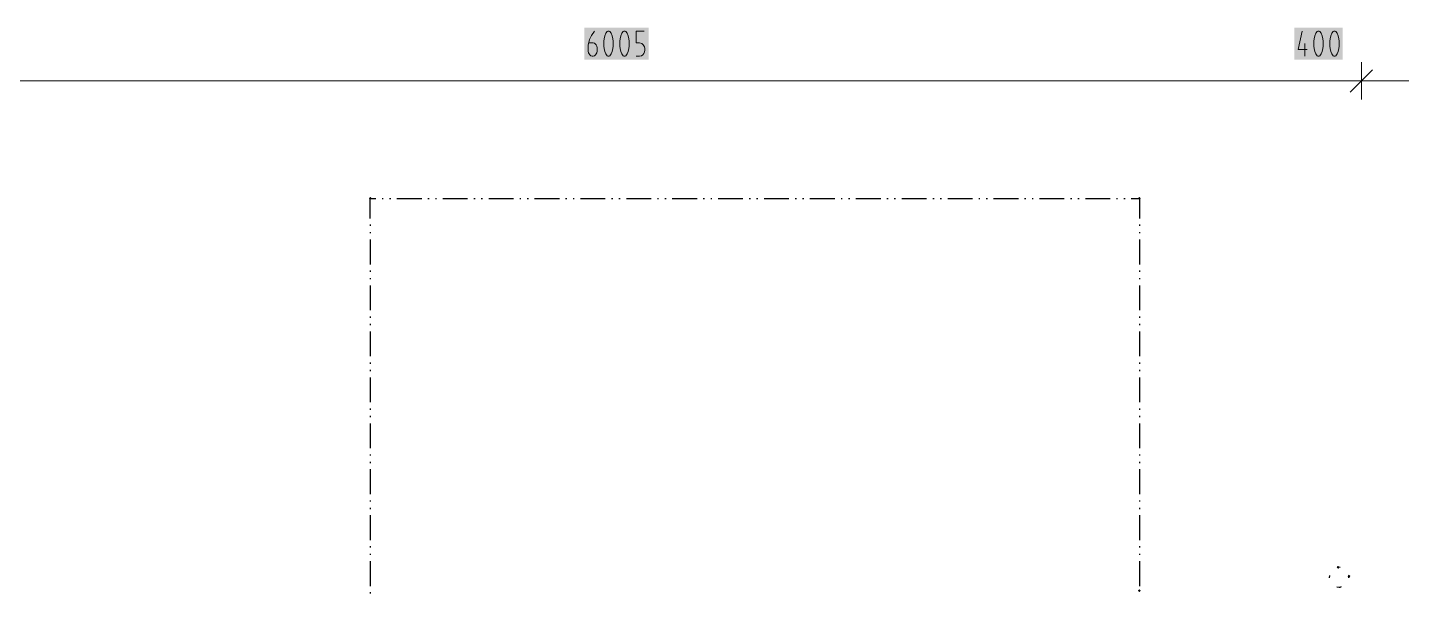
# Model space of a CAD drawing. Header units: millimetres. Extents: x 0 to 594, y 0 to 420.
# Drawn here: x 354.58 to 398.18, y 302.83 to 320.78 of the extents above; entities that cross this region are included whole.
import ezdxf

# ---------------------------------------------------------------- set-up
doc = ezdxf.new("R2010")
doc.units = ezdxf.units.MM
doc.header["$LTSCALE"] = 8
for name, color, linetype in [('PDF_Dokresleni nad rovinou rezu', 7, 'Continuous'), ('PDF_Klempirske vyrobky', 7, 'Continuous'), ('PDF_Koty delkove', 7, 'Continuous')]:
    doc.layers.add(name, color=color, linetype=linetype)

msp = doc.modelspace()

# ---------------------------------------------------------------- linework, layer by layer
at = {"layer": 'PDF_Dokresleni nad rovinou rezu', "lineweight": 25}
for points in [[(365.453, 314.724), (365.453, 315.36), (365.63, 315.36)], [(365.827, 315.36), (365.866, 315.36)], [(366.063, 315.36), (366.102, 315.36)], [(366.299, 315.36), (367.086, 315.36)], [(367.283, 315.36), (367.323, 315.36)], [(367.52, 315.36), (367.559, 315.36)], [(367.756, 315.36), (368.543, 315.36)], [(368.74, 315.36), (368.779, 315.36)], [(368.976, 315.36), (369.016, 315.36)], [(369.212, 315.36), (370, 315.36)], [(370.197, 315.36), (370.236, 315.36)], [(370.433, 315.36), (370.472, 315.36)], [(370.669, 315.36), (371.457, 315.36)], [(371.653, 315.36), (371.693, 315.36)], [(371.89, 315.36), (371.929, 315.36)], [(372.126, 315.36), (372.913, 315.36)], [(373.11, 315.36), (373.149, 315.36)], [(373.346, 315.36), (373.386, 315.36)], [(373.583, 315.36), (374.37, 315.36)], [(374.567, 315.36), (374.606, 315.36)], [(374.803, 315.36), (374.842, 315.36)], [(375.039, 315.36), (375.827, 315.36)], [(376.023, 315.36), (376.063, 315.36)], [(376.26, 315.36), (376.299, 315.36)], [(376.496, 315.36), (377.283, 315.36)], [(377.48, 315.36), (377.52, 315.36)], [(377.716, 315.36), (377.756, 315.36)], [(377.953, 315.36), (378.74, 315.36)], [(378.937, 315.36), (378.976, 315.36)], [(379.173, 315.36), (379.212, 315.36)], [(379.409, 315.36), (380.197, 315.36)], [(380.394, 315.36), (380.433, 315.36)], [(380.63, 315.36), (380.669, 315.36)], [(380.866, 315.36), (381.653, 315.36)], [(381.85, 315.36), (381.89, 315.36)], [(382.086, 315.36), (382.126, 315.36)], [(382.323, 315.36), (383.11, 315.36)], [(383.307, 315.36), (383.346, 315.36)], [(383.543, 315.36), (383.583, 315.36)], [(383.779, 315.36), (384.567, 315.36)], [(384.764, 315.36), (384.803, 315.36)], [(385, 315.36), (385.039, 315.36)], [(385.236, 315.36), (386.023, 315.36)], [(386.22, 315.36), (386.26, 315.36)], [(386.457, 315.36), (386.496, 315.36)], [(386.693, 315.36), (387.48, 315.36)], [(387.677, 315.36), (387.716, 315.36)], [(387.913, 315.36), (387.953, 315.36)], [(388.149, 315.36), (388.937, 315.36)], [(389.134, 315.36), (389.173, 315.36)], [(389.37, 315.36), (389.409, 315.36)], [(389.606, 315.36), (389.862, 315.36), (389.862, 314.724)], [(365.453, 314.528), (365.453, 314.488)], [(389.862, 314.528), (389.862, 314.488)], [(365.453, 314.291), (365.453, 314.252)], [(365.453, 314.055), (365.453, 313.268)], [(389.862, 314.291), (389.862, 314.252)], [(389.862, 314.055), (389.862, 313.268)], [(365.453, 313.071), (365.453, 313.032)], [(365.453, 312.835), (365.453, 312.795)], [(389.862, 313.071), (389.862, 313.032)], [(389.862, 312.835), (389.862, 312.795)], [(365.453, 312.599), (365.453, 311.811)], [(389.862, 312.599), (389.862, 311.811)], [(365.453, 311.614), (365.453, 311.575)], [(365.453, 311.378), (365.453, 311.339)], [(389.862, 311.614), (389.862, 311.575)], [(389.862, 311.378), (389.862, 311.339)], [(365.453, 311.142), (365.453, 310.354)], [(389.862, 311.142), (389.862, 310.354)], [(365.453, 310.158), (365.453, 310.118)], [(389.862, 310.158), (389.862, 310.118)], [(365.453, 309.921), (365.453, 309.882)], [(365.453, 309.685), (365.453, 308.898)], [(389.862, 309.921), (389.862, 309.882)], [(389.862, 309.685), (389.862, 308.898)], [(365.453, 308.701), (365.453, 308.661)], [(365.453, 308.465), (365.453, 308.425)], [(389.862, 308.701), (389.862, 308.661)], [(389.862, 308.465), (389.862, 308.425)], [(365.453, 308.228), (365.453, 307.441)], [(389.862, 308.228), (389.862, 307.441)], [(365.453, 307.244), (365.453, 307.205)], [(365.453, 307.008), (365.453, 306.969)], [(389.862, 307.244), (389.862, 307.205)], [(389.862, 307.008), (389.862, 306.969)], [(365.453, 306.772), (365.453, 305.984)], [(389.862, 306.772), (389.862, 305.984)], [(365.453, 305.787), (365.453, 305.748)], [(389.862, 305.787), (389.862, 305.748)], [(365.453, 305.551), (365.453, 305.512)], [(365.453, 305.315), (365.453, 304.528)], [(389.862, 305.551), (389.862, 305.512)], [(389.862, 305.315), (389.862, 304.528)], [(365.453, 304.331), (365.453, 304.291)], [(365.453, 304.095), (365.453, 304.055)], [(389.862, 304.331), (389.862, 304.291)], [(389.862, 304.095), (389.862, 304.055)], [(365.453, 303.858), (365.453, 303.071)], [(389.862, 303.858), (389.862, 303.071)], [(365.453, 302.874), (365.453, 302.835)]]:
    msp.add_lwpolyline(points, dxfattribs=at)
at = {"layer": 'PDF_Dokresleni nad rovinou rezu', "lineweight": 25, "transparency": 33554559}
for points in [[(365.404, 315.36), (365.453, 315.409), (365.453, 315.311), (365.502, 315.36)], [(365.453, 315.409), (365.502, 315.36), (365.404, 315.36), (365.453, 315.311)], [(389.862, 315.409), (389.911, 315.36), (389.813, 315.36), (389.862, 315.311)], [(389.813, 315.36), (389.862, 315.409), (389.862, 315.311), (389.911, 315.36)], [(389.862, 302.97), (389.911, 302.921), (389.813, 302.921), (389.862, 302.872)]]:
    msp.add_solid(points, dxfattribs=at)
at = {"layer": 'PDF_Klempirske vyrobky', "lineweight": 25}
for points in [[(396.239, 303.66), (396.17, 303.666)], [(395.896, 303.41), (395.888, 303.332)], [(396.51, 303.334), (396.514, 303.384)], [(396.125, 303.049), (396.201, 303.038)], [(396.201, 303.038), (396.232, 303.04), (396.278, 303.053)]]:
    msp.add_lwpolyline(points, dxfattribs=at)
at = {"layer": 'PDF_Klempirske vyrobky', "lineweight": 25, "transparency": 33554559}
for points in [[(396.217, 303.681), (396.185, 303.619), (396.156, 303.714), (396.123, 303.652)], [(396.529, 303.337), (396.467, 303.369), (396.562, 303.398), (396.5, 303.431)]]:
    msp.add_solid(points, dxfattribs=at)
at = {"layer": 'PDF_Koty delkove', "lineweight": 18}
for points in [[(372.386, 320.291), (372.533, 320.291), (372.575, 320.277), (372.607, 320.251), (372.628, 320.224), (372.648, 320.186), (372.659, 320.133), (372.659, 320.028), (372.648, 319.976), (372.628, 319.936), (372.607, 319.91), (372.575, 319.883), (372.533, 319.87), (372.492, 319.87), (372.449, 319.883), (372.418, 319.91), (372.397, 319.936), (372.376, 319.976), (372.365, 320.028), (372.365, 320.212), (372.407, 320.395), (372.47, 320.527), (372.575, 320.657)], [(373.163, 320.186), (373.163, 320.343), (373.152, 320.421), (373.132, 320.513), (373.1, 320.592), (373.059, 320.645), (373.037, 320.657), (372.996, 320.657), (372.974, 320.645), (372.933, 320.592), (372.901, 320.513), (372.88, 320.421), (372.869, 320.343), (372.869, 320.186), (372.88, 320.107), (372.901, 320.015)], [(374.15, 320.657), (373.898, 320.657), (373.898, 320.291), (374.003, 320.291), (374.077, 320.264), (374.119, 320.224), (374.16, 320.159), (374.171, 320.107), (374.171, 320.054), (374.16, 320.002), (374.139, 319.95), (374.108, 319.91), (374.066, 319.883), (374.003, 319.87), (373.898, 319.87)], [(395.193, 320.08), (394.899, 320.08), (395.026, 320.657)], [(372.901, 320.015), (372.933, 319.936), (372.974, 319.883), (372.996, 319.87), (373.037, 319.87), (373.059, 319.883), (373.1, 319.936), (373.132, 320.015), (373.152, 320.107), (373.163, 320.186)], [(395.109, 319.87), (395.109, 320.264)], [(396.91, 318.492), (396.91, 319.083), (396.91, 319.673)], [(396.555, 318.728), (397.264, 319.437)], [(97.775, 319.083), (112.658, 319.083), (151.201, 319.083), (155.378, 319.083), (156.459, 319.083), (164.081, 319.083), (165.395, 319.083), (200.807, 319.083), (250.414, 319.083), (300.02, 319.083), (349.626, 319.083), (396.91, 319.083), (400.059, 319.083), (409.941, 319.083), (449.744, 319.083), (461.555, 319.083), (469.272, 319.083)]]:
    msp.add_lwpolyline(points, dxfattribs=at)
for points in [[(373.667, 320.186), (373.667, 320.343), (373.656, 320.421), (373.636, 320.513), (373.604, 320.592), (373.562, 320.645), (373.541, 320.657), (373.499, 320.657), (373.478, 320.645), (373.436, 320.592), (373.405, 320.513), (373.384, 320.421), (373.373, 320.343), (373.373, 320.186), (373.384, 320.107), (373.405, 320.015), (373.436, 319.936), (373.478, 319.883), (373.499, 319.87), (373.541, 319.87), (373.562, 319.883), (373.604, 319.936), (373.636, 320.015), (373.656, 320.107)], [(395.697, 320.186), (395.697, 320.343), (395.687, 320.421), (395.666, 320.513), (395.634, 320.592), (395.593, 320.645), (395.571, 320.657), (395.53, 320.657), (395.508, 320.645), (395.467, 320.592), (395.435, 320.513), (395.414, 320.421), (395.403, 320.343), (395.403, 320.186), (395.414, 320.107), (395.435, 320.015), (395.467, 319.936), (395.508, 319.883), (395.53, 319.87), (395.571, 319.87), (395.593, 319.883), (395.634, 319.936), (395.666, 320.015), (395.687, 320.107)], [(396.201, 320.186), (396.201, 320.343), (396.19, 320.421), (396.17, 320.513), (396.138, 320.592), (396.097, 320.645), (396.075, 320.657), (396.034, 320.657), (396.012, 320.645), (395.971, 320.592), (395.939, 320.513), (395.918, 320.421), (395.907, 320.343), (395.907, 320.186), (395.918, 320.107), (395.939, 320.015), (395.971, 319.936), (396.012, 319.883), (396.034, 319.87), (396.075, 319.87), (396.097, 319.883), (396.138, 319.936), (396.17, 320.015), (396.19, 320.107)]]:
    msp.add_lwpolyline(points, close=True, dxfattribs=at)
at = {"layer": 'PDF_Koty delkove', "color": 7, "lineweight": 18, "true_color": 0xffffff, "transparency": 33554559}
for points in [[(372.247, 319.752), (374.289, 319.752), (372.247, 320.776), (374.289, 320.776)], [(394.781, 319.752), (396.319, 319.752), (394.781, 320.776), (396.319, 320.776)]]:
    msp.add_solid(points, dxfattribs=at)

doc.saveas('drawing.dxf')
